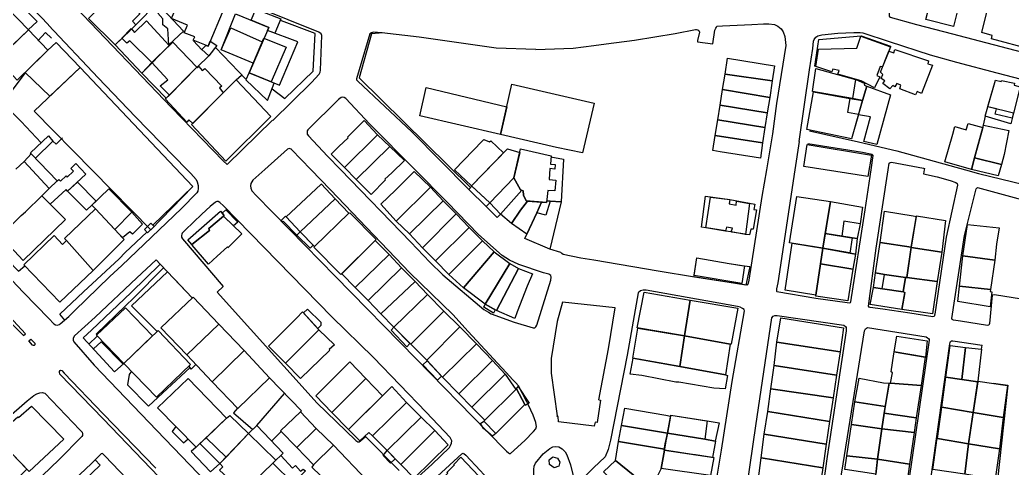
# Model space of a CAD drawing. Header units: centimetres. Extents: x 6155 to 7007, y 1466 to 2152.
# Drawn here: x 6375.2 to 6694.4, y 1750.4 to 1894.6 of the extents above; entities that cross this region are included whole.
import ezdxf

# ---------------------------------------------------------------- set-up
doc = ezdxf.new("R2010")
doc.units = ezdxf.units.CM

msp = doc.modelspace()

# ---------------------------------------------------------------- linework, layer by layer
for p, q in [((6593.17, 1887.6), (6598.12, 1886.92)), ((6566.67, 1801.99), (6549.75, 1803.78)), ((6566.67, 1801.99), (6549.75, 1803.78)), ((6684.55, 1788.63), (6684.76, 1789.99)), ((6476.14, 1757.84), (6486.91, 1746.44))]:
    msp.add_line(p, q)
at = {"color": 7}
for points in [[(6728.16, 1876.23), (6683.86, 1887.78), (6675.35, 1889.98), (6663.73, 1893.01), (6655.31, 1895.42), (6655.01, 1895.79), (6654.91, 1896.17), (6654.95, 1896.84), (6655.06, 1898.03), (6655.26, 1899.31), (6655.61, 1900.12), (6656.87, 1901.54), (6659.35, 1903.72), (6665.05, 1908.47), (6675.34, 1916.06), (6676.12, 1916.47), (6677.1, 1916.6), (6679.26, 1916.38), (6694.3, 1913), (6706.6, 1910.77)], [(6384.47, 1892.99), (6374.12, 1903.81)], [(6456.57, 1862.29), (6469.02, 1874.47), (6471.52, 1877.16), (6471.86, 1877.84), (6471.95, 1878.43), (6472.34, 1889.54), (6472.1, 1890.15), (6471.4, 1890.61), (6442.29, 1902.47)], [(6380.82, 1894.09), (6374.53, 1900.23)], [(6421.15, 1898.08), (6419.4, 1900.03), (6412.51, 1892.98)], [(6393.21, 1898.62), (6424.04, 1866.43), (6440.6, 1849.3), (6441.93, 1848.1), (6456.52, 1862.31)], [(6377.92, 1891.45), (6380.82, 1894.09)], [(6384.47, 1892.96), (6400.42, 1875.93), (6412.47, 1863.4), (6428.93, 1846.52)], [(6456.34, 1872.48), (6460.47, 1869.33), (6469.6, 1878.08), (6470.16, 1890.21), (6459.35, 1894.32), (6458.99, 1894.39)], [(6598.12, 1886.92), (6598.81, 1891.29), (6599.05, 1891.93), (6599.29, 1892.23), (6599.43, 1892.54), (6601.29, 1892.7), (6610.63, 1893.17), (6614.39, 1893.29), (6616.11, 1893.36), (6617.94, 1893.11), (6619.02, 1892.57), (6620.13, 1891.75), (6620.77, 1890.77), (6621.31, 1889.31), (6621.57, 1886.33), (6618.62, 1867.66), (6617.32, 1857.91)], [(6383.51, 1890.54), (6381, 1887.87)], [(6385.4, 1888.69), (6383.51, 1890.54)], [(6541.17, 1885.11), (6528.44, 1885.53), (6503.63, 1889.01), (6491.64, 1890.44), (6488.98, 1890.62), (6488.32, 1890.48), (6487.85, 1890.15), (6483.49, 1875.62), (6483.56, 1875.3), (6483.94, 1874.85), (6501.36, 1858.64)], [(6492, 1890.4), (6488.36, 1890.11), (6484.32, 1875.99), (6520.23, 1840.67)], [(6559.87, 1886.37), (6563.87, 1886.87), (6572.88, 1888.06), (6585.98, 1890.21), (6592.52, 1891.47), (6592.92, 1891.47), (6593.3, 1891.36), (6593.6, 1891.23), (6593.83, 1890.62), (6593.25, 1887.99), (6593.17, 1887.6)], [(6625.91, 1855.54), (6629.23, 1878.56), (6630.25, 1885.39), (6630.56, 1887.72), (6630.77, 1888.26), (6631.21, 1889), (6631.92, 1889.47), (6633.18, 1889.84), (6638.35, 1890.29), (6643.53, 1890.6), (6645.56, 1890.59), (6646.37, 1890.42), (6654.82, 1887.71), (6668.02, 1883.42), (6676.54, 1881.01), (6689.48, 1877.56), (6697.28, 1875.5), (6711.64, 1871.84), (6727.62, 1867.81), (6744.11, 1863.74), (6759.99, 1859.64), (6763.07, 1858.63)], [(6431.04, 1887.89), (6433.71, 1884.99)], [(6438.11, 1885.77), (6447.99, 1875.48)], [(6541.16, 1885.09), (6553.18, 1885.52), (6559.87, 1886.37)], [(6432.25, 1879.45), (6436.07, 1883.13)], [(6367.25, 1864.68), (6376.92, 1877.52)], [(6417.95, 1828.55), (6430.91, 1841.02), (6394.59, 1879.28), (6379.82, 1865.2), (6417.37, 1827.09), (6430.91, 1841.02)], [(6448.84, 1877.51), (6447.93, 1875.33), (6454.93, 1868.64), (6456.98, 1874.28)], [(6444.79, 1875.3), (6446.55, 1876.81)], [(6502.22, 1846.47), (6487.64, 1861.2), (6480.05, 1869.28), (6479.49, 1869.69), (6478.96, 1869.75), (6478.58, 1869.65), (6477.71, 1868.95), (6467.81, 1859.21), (6467.67, 1858.92), (6467.59, 1858.46), (6467.68, 1857.84), (6468.07, 1857.31), (6474.15, 1850.78)], [(6382.1, 1855.11), (6375.63, 1861.9), (6371.38, 1866.25), (6364.98, 1859.54)], [(6685.71, 1863.61), (6685.08, 1860.75)], [(6501.36, 1858.64), (6519.65, 1840)], [(6617.32, 1857.91), (6615.35, 1846.4)], [(6629.26, 1858.88), (6645.04, 1855.39), (6657.36, 1852.44)], [(6385.82, 1855.57), (6386.9, 1854.64), (6388.91, 1856.62)], [(6625.91, 1855.54), (6624.52, 1846.4)], [(6649.75, 1850.99), (6649.65, 1851.13), (6649.35, 1851.3), (6646.31, 1851.92), (6628.68, 1854.73)], [(6462.63, 1852.89), (6462.56, 1852.97), (6462.19, 1853.18), (6461.82, 1853.22), (6461.28, 1853.01), (6454.05, 1846.51)], [(6462.65, 1852.9), (6468.84, 1846.5)], [(6657.36, 1852.44), (6679.36, 1846.36)], [(6373.92, 1846.56), (6376.57, 1849.04)], [(6474.15, 1850.78), (6478.31, 1846.49)], [(6649.05, 1846.38), (6649.75, 1850.99)], [(6654.5, 1846.38), (6654.83, 1848.54), (6655.15, 1848.77), (6655.61, 1848.83), (6665.91, 1846.95), (6666.18, 1846.78), (6666.11, 1846.37)], [(6324.57, 1846.59), (6326.17, 1844.94), (6337.96, 1832.78), (6356.56, 1813.32), (6369.99, 1799.52), (6376.36, 1793.03), (6377.06, 1793.64), (6363.94, 1807.67), (6347.3, 1824.88), (6336.9, 1835.56), (6326.23, 1846.59)], [(6338.18, 1846.58), (6339.02, 1845.71), (6349.7, 1834.95), (6363.37, 1820.49), (6376.43, 1806.95), (6384.58, 1798.54), (6386.19, 1796.79), (6386.73, 1796.46), (6387.27, 1796.42), (6387.92, 1796.58), (6388.22, 1796.78), (6390.98, 1799.18), (6392.85, 1800.97)], [(6428.93, 1846.52), (6430.24, 1845.18), (6431.9, 1843.28), (6432.25, 1842.52), (6432.54, 1841.3), (6432.59, 1840.36), (6432.52, 1839.54), (6432.12, 1839), (6427.27, 1833.97), (6408, 1815.56), (6404.21, 1812.07), (6392.85, 1800.97)], [(6454.05, 1846.51), (6450.18, 1843.02), (6449.49, 1841.99), (6449.39, 1841.27), (6449.52, 1840.5), (6449.83, 1839.65), (6451.27, 1838.07)], [(6468.84, 1846.5), (6475.12, 1839.99), (6500.65, 1813.25), (6514.46, 1799.88), (6519.41, 1794.34), (6531.6, 1781.17)], [(6478.31, 1846.49), (6501.02, 1823.08), (6507.05, 1816.7), (6511.31, 1812.57), (6524.47, 1801.46), (6525.92, 1800.6), (6526.87, 1800.03), (6534.27, 1797.33), (6540.39, 1795.54), (6540.88, 1795.57), (6541.23, 1795.87), (6541.55, 1796.4), (6545.98, 1810.87), (6546.14, 1811.83), (6545.99, 1812.34), (6545.4, 1812.76), (6543.68, 1813.27), (6535.77, 1815.93), (6532.76, 1817.36), (6530.41, 1818.8), (6522.75, 1825.58), (6512.65, 1835.93), (6502.22, 1846.47)], [(6615.35, 1846.4), (6613.88, 1837.81), (6609.66, 1810.85), (6609.51, 1809.96), (6609.3, 1809.43), (6609.07, 1809.27), (6608.31, 1809.36), (6592.25, 1811.81), (6580.51, 1813.8)], [(6624.52, 1846.4), (6619.01, 1810.02), (6618.65, 1808.09), (6618.58, 1807.51), (6618.59, 1807.29), (6618.68, 1807.21), (6631.25, 1805.08), (6641.3, 1803.65), (6641.95, 1803.59), (6642.41, 1803.69), (6642.56, 1803.93), (6647.09, 1833.48), (6649.05, 1846.38)], [(6652.83, 1801.6), (6648.79, 1802.06), (6648.44, 1802.19), (6648.25, 1802.51), (6650.69, 1821.2), (6654.5, 1846.38)], [(6666.11, 1846.37), (6665.87, 1845.05), (6670.28, 1844.13), (6674.48, 1842.9), (6676.34, 1842.31), (6676.73, 1841.94), (6676.8, 1841.39), (6673.16, 1824.72), (6669.57, 1799.96), (6669.38, 1799.19), (6668.93, 1799.13), (6661.53, 1800.3), (6652.83, 1801.6)], [(6679.36, 1846.36), (6683.55, 1845.21), (6715.84, 1837.41), (6756.01, 1827.1), (6757.23, 1826.9), (6757.82, 1826.89), (6758.28, 1827.11), (6758.53, 1827.44), (6760.98, 1843.4), (6761.38, 1846.31)], [(6700.92, 1835.91), (6701.64, 1835.68), (6701.9, 1835.34), (6702, 1834.97), (6700.37, 1826.92), (6698.31, 1805.86), (6697.84, 1805.04), (6697.42, 1804.75), (6688.72, 1806.11), (6687.96, 1806.08), (6687.14, 1796.98), (6686.86, 1796.45), (6686.43, 1796.32), (6677.75, 1797.69), (6675.53, 1798), (6675.1, 1798.24), (6675, 1798.51), (6679.04, 1825.25), (6682.8, 1840.31), (6683.22, 1840.7), (6700.92, 1835.91)], [(6503.45, 1747.73), (6507.7, 1751.61), (6513.39, 1757.07), (6513.76, 1757.66), (6514.05, 1758.45), (6514.17, 1759.2), (6513.99, 1759.61), (6513.64, 1760.23), (6505.87, 1768.37), (6489.01, 1785.99), (6475.53, 1799.06), (6440.76, 1834.83), (6439.53, 1835.91), (6439, 1836.18), (6438.58, 1836.17), (6438.13, 1835.95), (6436.42, 1834.6)], [(6451.27, 1838.07), (6467.03, 1821.99), (6476.65, 1812.19), (6502.73, 1785.55), (6525.53, 1762.23), (6531.79, 1755.82), (6532.38, 1755.31), (6532.73, 1755.09), (6533.01, 1755.15), (6537.65, 1759.31), (6540.48, 1762.19), (6541.19, 1763.03), (6541.38, 1763.82), (6541.34, 1764.3), (6541.2, 1765.14), (6540.35, 1767.45), (6538.83, 1770.71), (6538.27, 1771.78), (6535.59, 1776.88), (6534.81, 1777.84), (6533.75, 1778.83), (6531.6, 1781.16)], [(6436.42, 1834.6), (6433.73, 1832.11), (6428.38, 1826.93), (6427.44, 1826.03), (6427.28, 1825.65), (6427.18, 1825.23), (6427.19, 1824.71), (6427.59, 1824.17), (6440.57, 1808.88), (6438.71, 1806.99), (6470.91, 1771.35), (6480.05, 1762.46), (6483.32, 1759.35), (6483.89, 1758.85), (6484.32, 1758.84), (6484.75, 1759.19), (6486.42, 1760.63), (6497.25, 1749.62)], [(6409.12, 1819.78), (6416.02, 1826.36)], [(6370.75, 1823.16), (6368.08, 1820.65), (6374.75, 1813.74), (6376.77, 1815.49)], [(6368.08, 1820.65), (6374.75, 1813.74), (6376.77, 1815.49)], [(6389.67, 1798.04), (6388.05, 1799.92), (6395.73, 1807.11), (6407.18, 1817.78), (6409.12, 1819.78)], [(6545.73, 1820.81), (6545.73, 1820.81), (6545.73, 1820.81)], [(6559.83, 1817.29), (6555.66, 1818), (6550.03, 1819.11), (6549.55, 1819.46), (6549.28, 1819.76), (6545.73, 1820.81), (6545.73, 1820.81)], [(6580.51, 1813.8), (6559.83, 1817.29)], [(6430.7, 1805.19), (6422.68, 1813.53), (6420.38, 1816.02), (6411.06, 1806.96), (6398.24, 1794.84), (6395.63, 1792.32), (6405.66, 1781.37), (6408.69, 1784.1)], [(6421.45, 1814.87), (6411.77, 1805.1), (6409.26, 1802.68), (6399.75, 1793.48), (6400.06, 1792.88), (6397.46, 1790.33)], [(6422.68, 1813.53), (6411.17, 1802.61), (6419.4, 1794.35)], [(6412.88, 1811.65), (6399.47, 1798.99), (6392.82, 1792.93), (6392.37, 1792.25), (6392.34, 1791.54), (6392.55, 1791.02), (6399.1, 1783.57), (6419.3, 1762.55), (6435.19, 1746.03), (6455.26, 1724.99), (6467.34, 1712.59)], [(6430.7, 1805.19), (6425.15, 1810.97)], [(6559.77, 1727.11), (6572.32, 1714.31), (6573.12, 1713.78), (6573.62, 1713.65), (6574.32, 1713.77), (6574.9, 1713.98), (6580.9, 1719.97), (6595.2, 1733.97), (6596.38, 1735.06), (6596.98, 1735.99), (6598.4, 1741.36), (6600.89, 1756.23), (6604.36, 1778.26), (6608.31, 1801.02), (6608.19, 1801.4), (6607.7, 1801.81), (6606.95, 1802.22), (6606.05, 1802.46), (6576.67, 1807.7), (6575.68, 1807.66), (6574.88, 1807.4), (6574.06, 1806.76)], [(6574.06, 1806.76), (6570.53, 1786.7), (6565.21, 1759.46), (6564.44, 1756.45), (6563.46, 1754.03), (6559.78, 1750.47)], [(6549.75, 1803.78), (6548.07, 1797.6), (6546.15, 1785.67), (6546.14, 1780.91), (6548.04, 1767.29), (6548.04, 1767.29), (6548.07, 1767.04)], [(6549.75, 1803.78), (6548.07, 1797.6), (6546.15, 1785.67), (6546.14, 1780.91), (6548.04, 1767.29), (6548.04, 1767.29), (6548.07, 1767.04)], [(6561.42, 1772.37), (6564.59, 1788.75), (6566.67, 1801.99)], [(6561.42, 1772.37), (6564.59, 1788.75), (6566.67, 1801.99)], [(6640.27, 1796.43), (6640.77, 1796.01), (6640.97, 1795.61), (6641.04, 1795.18), (6641, 1794.61), (6634.92, 1754.11), (6632.11, 1734.07), (6631.76, 1733.62), (6631.43, 1733.41), (6631.14, 1733.39), (6610.7, 1736.46), (6609.41, 1736.97), (6608.6, 1737.53), (6608.27, 1737.9), (6608.19, 1738.18), (6612.01, 1764.07), (6617.13, 1798.71), (6617.57, 1799.28), (6618.08, 1799.52), (6618.87, 1799.55), (6640.27, 1796.43)], [(6659.33, 1731.7), (6659.16, 1730.67), (6658.74, 1730.04), (6658.32, 1729.6), (6657.89, 1729.34), (6657.49, 1729.27), (6638.41, 1732.18), (6637.9, 1732.48), (6637.56, 1732.91), (6637.39, 1733.46), (6637.29, 1733.83), (6637.3, 1734.47), (6646.94, 1794.62), (6647.21, 1795.2), (6647.52, 1795.48), (6647.93, 1795.63), (6666.76, 1792.6), (6667.2, 1792.33), (6667.5, 1792.07), (6667.68, 1791.8), (6667.77, 1791.54), (6661.22, 1746.44), (6659.33, 1731.7)], [(6378.7, 1791.95), (6379.99, 1790.61), (6380.02, 1790.37), (6379.99, 1790.07), (6379.79, 1789.91), (6379.59, 1789.89), (6379.33, 1789.97), (6378.07, 1791.35), (6378.7, 1791.95)], [(6398.9, 1788.76), (6401.4, 1791.07), (6408.43, 1783.86)], [(6673.05, 1726.84), (6666.4, 1727.88), (6666.04, 1728.1), (6665.82, 1728.36), (6665.65, 1728.53), (6674.37, 1790.44), (6674.45, 1790.85), (6674.61, 1791.18), (6674.93, 1791.33), (6675.36, 1791.41), (6684.76, 1789.99)], [(6422.51, 1744.98), (6402.04, 1766.29), (6388.13, 1780.64), (6387.94, 1781.32), (6387.98, 1781.55), (6388.17, 1781.79), (6388.33, 1781.89), (6388.69, 1781.83), (6389.49, 1780.98)], [(6411.09, 1781.58), (6410.36, 1780.5), (6409.86, 1777.19), (6416.64, 1770.32)], [(6429.99, 1782.78), (6416.64, 1770.32)], [(6431.84, 1783.76), (6430.36, 1782.28), (6429.65, 1783.25)], [(6389.49, 1780.98), (6402.07, 1767.85), (6419.01, 1750.35)], [(6465.46, 1768.51), (6465.82, 1768.83), (6455.53, 1779.51)], [(6693.06, 1777.14), (6688.29, 1733.85), (6687.21, 1726.18), (6686.77, 1725.69), (6685.75, 1724.81), (6673.05, 1726.84)], [(6693.05, 1776.98), (6688.43, 1777.66), (6688.43, 1777.66)], [(6341.16, 1740.32), (6377.52, 1772.02), (6379.69, 1773.75), (6380.68, 1774.35), (6381.68, 1774.63), (6382.46, 1774.69), (6382.86, 1774.68), (6383.26, 1774.51)], [(6383.24, 1774.5), (6394.54, 1762.76), (6395.24, 1761.93), (6395.38, 1761.48), (6395.41, 1760.9), (6395.21, 1760.54), (6387.78, 1753.12), (6369.08, 1735.14)], [(6451.42, 1764.08), (6460.38, 1774.47)], [(6561.42, 1772.37), (6561.99, 1772.3), (6560.9, 1765.12), (6560.32, 1765.16), (6559.95, 1763.9), (6548.53, 1765.36), (6548.42, 1766.99), (6548.07, 1767.04), (6548.04, 1767.29)], [(6561.42, 1772.37), (6561.99, 1772.3), (6560.9, 1765.12), (6560.32, 1765.16), (6559.95, 1763.9), (6548.53, 1765.36), (6548.42, 1766.99), (6548.07, 1767.04), (6548.04, 1767.29)], [(6445.23, 1769.75), (6443.96, 1768.25), (6450.11, 1762.79)], [(6425.43, 1763.76), (6424.17, 1762.25), (6427.82, 1758.6), (6429.35, 1759.81)], [(6456.21, 1759.07), (6459.29, 1762.18)], [(6431.96, 1757.18), (6430.36, 1755.8), (6436.56, 1749.2), (6439.53, 1751.86)], [(6551.46, 1735.57), (6548.69, 1738.59), (6548.17, 1739.37), (6547.43, 1740.62), (6546.56, 1741.55), (6542.03, 1746.16), (6540.78, 1747.59), (6540.59, 1748.15), (6540.5, 1749.04), (6540.53, 1750.02), (6540.7, 1751.07), (6541.08, 1752), (6543.52, 1754.96), (6545.74, 1756.73), (6546.64, 1757.26), (6547.57, 1757.35), (6548.57, 1757.22), (6549.65, 1756.57), (6550.58, 1755.7), (6551.2, 1754.67), (6552.34, 1751.43), (6553.94, 1744.82)], [(6399.43, 1753.03), (6401.01, 1751.37), (6390.63, 1741.37), (6382.11, 1733.2)], [(6414.4, 1742), (6402.55, 1754.32), (6401.96, 1754.98), (6401.71, 1755.1), (6401.33, 1754.99), (6400.63, 1754.28), (6398.27, 1751.92)], [(6469.19, 1710.69), (6517.34, 1754.96), (6517.79, 1755.21), (6518.01, 1755.14), (6518.72, 1754.6), (6523.28, 1749.69), (6533.91, 1738.11), (6534.19, 1737.66), (6534.28, 1737.15), (6533.97, 1736.88)], [(6398.27, 1751.92), (6390.77, 1744.85), (6378.68, 1733.64), (6362.92, 1718.91), (6361.91, 1718), (6361.51, 1717.58), (6361.35, 1717.17), (6361.44, 1716.8), (6361.64, 1716.43), (6364.31, 1713.86), (6376.78, 1703.55)], [(6469.71, 1751.45), (6469.16, 1750.74), (6480.37, 1739.88)], [(6559.78, 1750.47), (6553.94, 1744.82)]]:
    msp.add_lwpolyline(points, dxfattribs=at)
for points in [[(6406.01, 1903.95), (6406.88, 1904.73), (6413.79, 1896.6), (6411.41, 1894.2), (6412.51, 1892.98), (6405.89, 1886.56), (6397.35, 1895.1), (6406.01, 1903.95)], [(6440.84, 1898.12), (6435.78, 1886.12), (6430.96, 1888.09), (6431.49, 1889.12), (6428.06, 1890.4), (6429.16, 1892.94), (6423.98, 1895.09), (6427.43, 1903.57), (6440.84, 1898.12)], [(6675.51, 1892.49), (6666.62, 1894.73), (6669.27, 1904.73), (6673.77, 1903.83), (6673.69, 1902.55), (6676.4, 1901.92), (6675.36, 1897.73), (6676.75, 1897.22), (6675.51, 1892.49)], [(6687.99, 1889.59), (6684.61, 1890.55), (6686.82, 1899.27), (6703.2, 1895.73), (6700.62, 1885.4), (6700.56, 1885.09), (6687.72, 1888.5), (6687.99, 1889.59)], [(6368.31, 1882.16), (6366.36, 1884.22), (6364.8, 1882.92), (6359.95, 1887.99), (6371.09, 1898.52), (6377.98, 1891.38), (6368.31, 1882.16)], [(6427.9, 1891.01), (6423.13, 1886.54), (6422.79, 1891.78), (6421.22, 1893.03), (6421.16, 1894.97), (6419.59, 1896.73), (6421.2, 1898.1), (6427.9, 1891.01)], [(6439.94, 1884.96), (6444.64, 1896.58), (6455.31, 1892.2), (6450.29, 1880.7), (6439.94, 1884.96)], [(6457.27, 1890.32), (6454.88, 1891.21), (6455.31, 1892.2), (6449.65, 1894.52), (6451.13, 1898.08), (6459.12, 1894.9), (6457.27, 1890.32)], [(6423.3, 1886.36), (6414.44, 1877.43), (6405.89, 1886.56), (6410.68, 1891.2), (6411.05, 1891.79), (6412.1, 1890.59), (6415.93, 1894.32), (6423.3, 1886.36)], [(6417.7, 1880.87), (6410.62, 1887.92), (6409.65, 1887.09), (6408.06, 1888.76), (6411.05, 1891.79), (6412.1, 1890.59), (6415.93, 1894.32), (6423.3, 1886.36), (6417.7, 1880.87)], [(6377.98, 1891.38), (6384.24, 1884.86), (6374.38, 1875.25), (6368.08, 1881.94), (6377.98, 1891.38)], [(6450.29, 1880.7), (6439.94, 1884.96), (6443.1, 1892.1), (6453.19, 1887.6), (6450.29, 1880.7)], [(6448.98, 1877.58), (6458.7, 1873.57), (6464.61, 1887.56), (6454.88, 1891.21), (6448.98, 1877.58)], [(6384.24, 1884.86), (6386.93, 1887.35), (6394.59, 1879.28), (6384.89, 1870.04), (6376.93, 1877.73), (6384.24, 1884.86)], [(6423.31, 1870.38), (6422.26, 1869.39), (6414.44, 1877.43), (6417.7, 1880.87), (6424.4, 1887.45), (6432.19, 1879.45), (6423.31, 1870.38)], [(6424.4, 1887.45), (6432.19, 1879.45), (6423.31, 1870.38), (6420.39, 1873.35), (6422.79, 1875.37), (6417.7, 1880.87), (6424.4, 1887.45)], [(6433.78, 1885.05), (6435.07, 1886.41), (6435.78, 1886.12), (6436.45, 1887.72), (6438.57, 1886.38), (6436.05, 1883.05), (6433.78, 1885.05)], [(6453.68, 1888.74), (6460.86, 1885.78), (6456.09, 1874.64), (6448.98, 1877.58), (6453.68, 1888.74)], [(6632.27, 1888.32), (6645.88, 1889.51), (6655.33, 1886.15), (6655.23, 1885.91), (6652.74, 1879.48), (6652, 1879.65), (6650.9, 1876.75), (6651.81, 1876.27), (6650.17, 1872.79), (6645.82, 1875.05), (6638.39, 1877.18), (6638.74, 1878.32), (6636.68, 1878.81), (6636.41, 1877.93), (6631.21, 1879.58), (6630.94, 1879.75), (6632.27, 1888.32)], [(6644.47, 1885.49), (6645.71, 1889.34), (6655.23, 1885.91), (6654.72, 1884.56), (6652.74, 1879.48), (6652, 1879.65), (6650.9, 1876.75), (6651.81, 1876.27), (6650.17, 1872.79), (6645.82, 1875.05), (6638.39, 1877.18), (6638.74, 1878.32), (6636.68, 1878.81), (6636.41, 1877.93), (6631.24, 1879.58), (6632.14, 1885.22), (6644.47, 1885.49)], [(6668.77, 1880.03), (6665.21, 1870.91), (6663.82, 1871.56), (6663.34, 1870.48), (6658.28, 1872.43), (6658.65, 1873.62), (6657.34, 1874.16), (6656.72, 1873.02), (6656.02, 1873.46), (6655.1, 1872.38), (6652.84, 1874.12), (6653.42, 1875.03), (6652.31, 1875.78), (6652.82, 1877.03), (6652.08, 1877.77), (6654.72, 1884.56), (6656.37, 1884.01), (6656.68, 1885.09), (6667.52, 1881.49), (6667.28, 1880.51), (6668.77, 1880.03)], [(6618.02, 1879.81), (6617.26, 1874.97), (6602.06, 1877.12), (6602.88, 1882.25), (6618.02, 1879.81)], [(6430.82, 1861.3), (6429.57, 1862.48), (6428.93, 1861.74), (6422.11, 1869.13), (6422.26, 1869.39), (6432.19, 1879.45), (6432.39, 1879.18), (6432.76, 1879.65), (6433.9, 1878.31), (6434.71, 1878.94), (6440.14, 1873.32), (6439.44, 1872.72), (6440.66, 1871.17), (6430.82, 1861.3)], [(6617.26, 1874.97), (6616.42, 1869.64), (6601.27, 1872.19), (6602.06, 1877.12), (6617.26, 1874.97)], [(6646.25, 1868.63), (6643.04, 1869.29), (6643.01, 1869.29), (6642.91, 1869.32), (6630.23, 1871.55), (6631.31, 1878.99), (6644.05, 1875.41), (6644.12, 1875.38), (6646.99, 1874.11), (6646.85, 1873.6), (6647.63, 1873.33), (6646.25, 1868.63)], [(6643.04, 1869.29), (6630.23, 1871.55), (6631.31, 1878.99), (6644.05, 1875.41), (6643.04, 1869.29)], [(6444.79, 1875.3), (6455.91, 1863.48), (6441.53, 1849.11), (6430.47, 1860.95), (6444.79, 1875.3)], [(6529.82, 1857.75), (6533.46, 1873.88), (6559.97, 1867.83), (6556.16, 1851.83), (6547.8, 1853.59), (6529.82, 1857.75)], [(6529.82, 1857.75), (6533.46, 1873.88), (6559.97, 1867.83), (6556.16, 1851.83), (6547.8, 1853.59), (6529.82, 1857.75)], [(6685.71, 1863.61), (6686.58, 1866.63), (6686.59, 1866.7), (6689.04, 1875.2), (6690.93, 1874.75), (6691.04, 1875.09), (6695.16, 1874.22), (6695.06, 1873.65), (6696.98, 1873.03), (6694.88, 1864.64), (6694.86, 1864.58), (6694.47, 1862.99), (6694.45, 1862.94), (6694.02, 1861.2), (6685.71, 1863.61)], [(6686.58, 1866.63), (6689.04, 1875.2), (6690.93, 1874.75), (6691.04, 1875.09), (6695.16, 1874.22), (6695.06, 1873.65), (6696.98, 1873.03), (6694.88, 1864.64), (6694.86, 1864.57), (6694.47, 1862.99), (6688.92, 1864.27), (6689.39, 1865.96), (6689.33, 1865.97), (6686.58, 1866.63)], [(6689.04, 1875.2), (6690.93, 1874.75), (6691.04, 1875.09), (6695.16, 1874.22), (6695.06, 1873.65), (6696.98, 1873.03), (6694.88, 1864.64), (6686.58, 1866.63), (6689.04, 1875.2)], [(6529.82, 1857.75), (6503.84, 1863.78), (6505.87, 1872.82), (6531.83, 1866.68), (6529.82, 1857.75)], [(6601.27, 1872.19), (6616.42, 1869.64), (6615.63, 1864.67), (6600.46, 1867.16), (6601.27, 1872.19)], [(6646.25, 1868.63), (6645.01, 1864.26), (6644.98, 1864.14), (6642.77, 1856.36), (6628.41, 1859.4), (6630.5, 1871.5), (6642.18, 1869.37), (6642.31, 1869.35), (6646.25, 1868.63)], [(6645.01, 1864.26), (6642.77, 1856.36), (6628.41, 1859.4), (6630.5, 1871.5), (6642.18, 1869.37), (6641.45, 1864.88), (6645.01, 1864.26)], [(6655.3, 1870.53), (6650.88, 1854.47), (6646.66, 1855.54), (6648.9, 1863.45), (6644.97, 1864.11), (6646.25, 1868.63), (6647.63, 1873.33), (6655.3, 1870.53)], [(6600.46, 1867.16), (6615.63, 1864.67), (6614.89, 1860.01), (6599.71, 1862.5), (6600.46, 1867.16)], [(6485.94, 1862.25), (6490.31, 1857.68), (6479.66, 1847.15), (6475.37, 1851.46), (6477.78, 1853.85), (6480.81, 1856.69), (6480.59, 1856.9), (6484.42, 1860.6), (6485.94, 1862.25)], [(6599.71, 1862.5), (6614.89, 1860.01), (6614.11, 1855.08), (6598.89, 1857.41), (6599.71, 1862.5)], [(6681.38, 1846.51), (6672.75, 1848.91), (6675.35, 1857.9), (6675.95, 1860.28), (6679.65, 1859.24), (6680.29, 1861.26), (6685.01, 1860.01), (6682.27, 1850.24), (6681.38, 1846.51)], [(6690.98, 1848.1), (6682.27, 1850.24), (6685.22, 1860.75), (6693.36, 1859.06), (6691.87, 1851.26), (6690.98, 1848.1)], [(6378.9, 1851.52), (6378.66, 1851.84), (6384.4, 1857.29), (6385.79, 1855.56), (6380.25, 1850.13), (6378.9, 1851.52)], [(6490.31, 1857.68), (6494.2, 1853.83), (6483.38, 1843.27), (6479.66, 1847.15), (6490.31, 1857.68)], [(6490.31, 1857.68), (6494.2, 1853.83), (6483.38, 1843.27), (6479.66, 1847.15), (6490.31, 1857.68)], [(6520.45, 1841.25), (6515.08, 1846.33), (6524.05, 1855.69), (6524.45, 1856.13), (6526.25, 1855.38), (6526.7, 1855.73), (6530.8, 1851.87), (6520.45, 1841.25)], [(6520.45, 1841.25), (6515.08, 1846.33), (6524.05, 1855.69), (6524.45, 1856.13), (6526.25, 1855.38), (6526.7, 1855.73), (6530.8, 1851.87), (6520.45, 1841.25)], [(6598.89, 1857.41), (6614.11, 1855.08), (6613.43, 1850.08), (6600.53, 1852.16), (6598.13, 1852.64), (6598.89, 1857.41)], [(6384.67, 1840.41), (6376.57, 1849.04), (6378.9, 1851.52), (6387.26, 1842.85), (6384.67, 1840.41)], [(6384.67, 1840.41), (6376.57, 1849.04), (6378.9, 1851.52), (6387.26, 1842.85), (6384.67, 1840.41)], [(6492.67, 1843.33), (6492.87, 1843.13), (6488.23, 1838.48), (6483.38, 1843.27), (6494.2, 1853.83), (6498.93, 1849.4), (6494.92, 1845.38), (6492.67, 1843.33)], [(6492.67, 1843.33), (6492.87, 1843.13), (6488.23, 1838.48), (6483.38, 1843.27), (6494.2, 1853.83), (6498.93, 1849.4), (6494.92, 1845.38), (6492.67, 1843.33)], [(6526.38, 1835.72), (6520.45, 1841.25), (6532.05, 1853.15), (6536, 1851.92), (6534.14, 1843.78), (6526.38, 1835.72)], [(6526.38, 1835.72), (6520.45, 1841.25), (6532.05, 1853.15), (6536, 1851.92), (6534.14, 1843.78), (6526.38, 1835.72)], [(6546.06, 1850.56), (6550.09, 1849.82), (6549.33, 1836.07), (6545.81, 1836.32), (6544.69, 1836.36), (6544.65, 1835.87), (6543.03, 1835.99), (6538.13, 1836.35), (6537.23, 1838.18), (6537.11, 1839.64), (6536.25, 1839.91), (6534.14, 1843.78), (6536.28, 1853.11), (6546.08, 1850.91), (6546.06, 1850.56)], [(6546.08, 1850.91), (6545.93, 1848.23), (6547.42, 1848.05), (6547.31, 1846.6), (6545.68, 1846.76), (6545.5, 1843.22), (6547.62, 1843.06), (6547.28, 1839.66), (6545.01, 1839.77), (6544.65, 1835.87), (6538.13, 1836.35), (6537.23, 1838.18), (6537.11, 1839.64), (6536.25, 1839.91), (6534.14, 1843.78), (6536.28, 1853.11), (6546.08, 1850.91)], [(6546.08, 1850.91), (6545.93, 1848.23), (6547.42, 1848.05), (6547.31, 1846.6), (6545.68, 1846.76), (6545.5, 1843.22), (6547.62, 1843.06), (6547.28, 1839.66), (6545.01, 1839.77), (6544.65, 1835.87), (6538.13, 1836.35), (6537.23, 1838.18), (6537.11, 1839.64), (6536.25, 1839.91), (6534.14, 1843.78), (6536.28, 1853.11), (6546.08, 1850.91)], [(6546.06, 1850.56), (6550.09, 1849.82), (6549.33, 1836.07), (6545.81, 1836.32), (6544.69, 1836.36), (6544.65, 1835.87), (6543.03, 1835.99), (6538.13, 1836.35), (6537.23, 1838.18), (6537.11, 1839.64), (6536.25, 1839.91), (6534.14, 1843.78), (6536.28, 1853.11), (6546.08, 1850.91), (6546.06, 1850.56)], [(6627.37, 1847.45), (6628.44, 1854.49), (6649.2, 1851.08), (6647.99, 1844.18), (6627.37, 1847.45)], [(6627.37, 1847.45), (6628.44, 1854.49), (6649.2, 1851.08), (6647.99, 1844.18), (6627.37, 1847.45)], [(6387.26, 1842.86), (6387.75, 1843.28), (6388.31, 1842.75), (6390.1, 1844.42), (6390.45, 1844.05), (6392.5, 1845.9), (6391.61, 1846.8), (6393.24, 1848.38), (6396.44, 1844.98), (6390.55, 1839.49), (6390.16, 1840), (6384.94, 1835.35), (6382.25, 1838.02), (6384.67, 1840.41), (6387.26, 1842.86)], [(6387.26, 1842.86), (6387.75, 1843.28), (6388.31, 1842.75), (6390.1, 1844.42), (6390.45, 1844.05), (6392.5, 1845.9), (6391.61, 1846.8), (6393.24, 1848.38), (6396.44, 1844.98), (6390.55, 1839.49), (6390.16, 1840), (6384.94, 1835.35), (6382.25, 1838.02), (6384.67, 1840.41), (6387.26, 1842.86)], [(6682.27, 1850.24), (6690.98, 1848.1), (6689.94, 1844.42), (6681.38, 1846.51), (6682.27, 1850.24)], [(6682.27, 1850.24), (6690.98, 1848.1), (6689.94, 1844.42), (6681.38, 1846.51), (6682.27, 1850.24)], [(6502.07, 1845.86), (6507.32, 1840.8), (6496.24, 1829.84), (6491.35, 1835.37), (6496.02, 1839.86), (6498.25, 1841.93), (6502.07, 1845.86)], [(6393.72, 1842.44), (6399.78, 1836.34), (6398.38, 1835), (6396.63, 1833.4), (6390.55, 1839.47), (6393.72, 1842.44)], [(6472.03, 1841.68), (6472.17, 1841.85), (6476.69, 1837.04), (6465.37, 1826.46), (6460.92, 1831.21), (6472.03, 1841.68)], [(6529.8, 1832.1), (6526.38, 1835.72), (6534.14, 1843.78), (6536.25, 1839.91), (6536.66, 1839.78), (6529.8, 1832.1)], [(6411.19, 1832.71), (6414.65, 1828.85), (6411.5, 1825.64), (6410.62, 1826.47), (6408.29, 1824.5), (6405.73, 1827.21), (6399.52, 1833.79), (6398.38, 1835), (6403.88, 1840.27), (6411.19, 1832.71)], [(6399.52, 1833.79), (6398.38, 1835), (6403.88, 1840.27), (6411.19, 1832.71), (6405.73, 1827.21), (6399.52, 1833.79)], [(6496.24, 1829.84), (6507.32, 1840.8), (6511.41, 1836.4), (6500.53, 1825.74), (6496.24, 1829.84)], [(6525.23, 1834.59), (6519.65, 1840), (6520.61, 1841.1), (6526.38, 1835.72), (6525.23, 1834.59)], [(6533.35, 1829.11), (6529.8, 1832.1), (6536.66, 1839.78), (6537.11, 1839.64), (6537.23, 1838.18), (6538.13, 1836.35), (6538.48, 1836.32), (6536.22, 1833.45), (6533.35, 1829.11)], [(6369, 1825.03), (6375.15, 1831.19), (6375.66, 1831.64), (6375.66, 1831.64), (6377.03, 1832.87), (6377.03, 1832.87), (6382.25, 1838.02), (6389.95, 1830.39), (6376.33, 1817.21), (6369, 1825.03)], [(6476.69, 1837.04), (6481.07, 1832.39), (6469.98, 1821.75), (6465.37, 1826.46), (6476.69, 1837.04)], [(6511.41, 1836.4), (6515.56, 1832.23), (6504.7, 1821.3), (6500.53, 1825.74), (6511.41, 1836.4)], [(6529.8, 1832.1), (6528.76, 1831.09), (6525.23, 1834.59), (6526.38, 1835.72), (6529.8, 1832.1)], [(6538.29, 1825.68), (6533.35, 1829.11), (6536.22, 1833.45), (6538.48, 1836.32), (6543.03, 1835.99), (6541.54, 1832.59), (6538.29, 1825.68)], [(6545.81, 1836.32), (6549.33, 1836.07), (6545.73, 1820.81), (6537.65, 1824.32), (6541.54, 1832.59), (6543.03, 1835.99), (6544.65, 1835.87), (6544.69, 1836.36), (6545.81, 1836.32)], [(6544.65, 1835.87), (6544.69, 1836.36), (6545.81, 1836.32), (6544.39, 1831.79), (6541.54, 1832.59), (6543.03, 1835.99), (6544.65, 1835.87)], [(6609.97, 1825.44), (6608.6, 1825.62), (6608.52, 1825.63), (6604.2, 1826.36), (6604.05, 1826.38), (6602.25, 1826.69), (6602.17, 1826.7), (6596.1, 1827.7), (6595.93, 1827.73), (6594.51, 1827.96), (6595.81, 1837.89), (6603.62, 1836.82), (6611.66, 1835.33), (6611.32, 1833.63), (6612.19, 1833.51), (6611.11, 1827.24), (6610.32, 1827.29), (6609.97, 1825.44)], [(6597.39, 1837.54), (6603.62, 1836.82), (6603.41, 1835.42), (6605.59, 1835.01), (6605.74, 1836.34), (6609.97, 1835.5), (6608.6, 1825.62), (6604.05, 1826.38), (6604.42, 1827.59), (6602.51, 1827.98), (6602.25, 1826.69), (6595.93, 1827.73), (6597.39, 1837.54)], [(6625.18, 1837.84), (6635.93, 1836.15), (6633.55, 1821.16), (6622.84, 1822.9), (6625.18, 1837.84)], [(6646.32, 1834.32), (6645.48, 1828.96), (6644.61, 1824.26), (6642.94, 1824.47), (6639.62, 1825.01), (6639.36, 1825.05), (6634.3, 1825.88), (6635.1, 1830.95), (6635.93, 1836.15), (6646.32, 1834.32)], [(6639.62, 1825.01), (6634.3, 1825.88), (6635.12, 1831.04), (6635.93, 1836.15), (6646.32, 1834.32), (6645.48, 1828.96), (6640.23, 1829.85), (6639.62, 1825.01)], [(6390.22, 1823.62), (6389.56, 1824.24), (6399.52, 1833.79), (6408.82, 1823.93), (6398.81, 1814.04), (6390.22, 1823.62)], [(6430.52, 1822.36), (6429.21, 1823.84), (6439.74, 1833.04), (6440.93, 1831.68), (6440.74, 1831.46), (6436.02, 1827.45), (6436.27, 1826.9), (6430.52, 1822.36)], [(6440.3, 1832.4), (6441.51, 1833.53), (6445.31, 1829.54), (6443.94, 1828.36), (6440.74, 1831.46), (6440.93, 1831.68), (6440.3, 1832.4)], [(6481.07, 1832.39), (6481.37, 1832.58), (6489.79, 1823.92), (6478.46, 1812.68), (6469.77, 1821.52), (6469.98, 1821.75), (6481.07, 1832.39)], [(6515.56, 1832.23), (6519.8, 1827.82), (6508.9, 1817.1), (6504.7, 1821.3), (6515.56, 1832.23)], [(6661.95, 1821.5), (6651.98, 1823.05), (6653.4, 1833.05), (6662.58, 1831.57), (6663.57, 1831.32), (6661.95, 1821.5)], [(6417.95, 1828.55), (6418.45, 1828.12), (6416.3, 1826.06), (6415.29, 1827.14), (6417.33, 1829.23), (6417.95, 1828.55)], [(6446.61, 1825.78), (6442.17, 1821.25), (6441.98, 1821.56), (6438.64, 1818.55), (6435.91, 1816.03), (6430.67, 1822.09), (6430.52, 1822.36), (6436.27, 1826.9), (6436.02, 1827.45), (6440.74, 1831.46), (6446.61, 1825.78)], [(6465.37, 1826.46), (6464.36, 1825.31), (6459.88, 1829.86), (6459.71, 1829.62), (6459.26, 1830.08), (6460.62, 1831.51), (6460.92, 1831.21), (6465.37, 1826.46)], [(6663.61, 1831.59), (6673.02, 1830.07), (6671.82, 1819.91), (6661.94, 1821.38), (6661.95, 1821.5), (6663.61, 1831.59)], [(6469.58, 1822.16), (6468.57, 1821.2), (6464.36, 1825.31), (6465.37, 1826.46), (6469.58, 1822.16)], [(6519.8, 1827.82), (6524.09, 1823.5), (6513.17, 1812.65), (6508.9, 1817.1), (6519.8, 1827.82)], [(6642.94, 1824.47), (6644.61, 1824.26), (6643.98, 1819.29), (6642.24, 1819.6), (6642.05, 1819.64), (6633.55, 1821.16), (6634.3, 1825.88), (6642.77, 1824.5), (6642.94, 1824.47)], [(6634.3, 1825.88), (6642.94, 1824.47), (6642.24, 1819.6), (6633.55, 1821.16), (6634.3, 1825.88)], [(6678.55, 1818.67), (6680.1, 1828.82), (6690.23, 1827.71), (6689.43, 1822.44), (6688.82, 1817.27), (6678.55, 1818.67)], [(6386.26, 1825.24), (6388.95, 1822.4), (6390.22, 1823.62), (6398.81, 1814.04), (6388.06, 1803.84), (6376.48, 1815.79), (6386.26, 1825.24)], [(6489.52, 1823.64), (6494.01, 1819.13), (6483.08, 1808.55), (6478.75, 1812.97), (6489.52, 1823.64)], [(6524.09, 1823.5), (6527.84, 1820.04), (6517.89, 1808.43), (6513.17, 1812.65), (6524.09, 1823.5)], [(6633.55, 1821.16), (6631.29, 1806.05), (6621.41, 1807.65), (6623.69, 1822.77), (6633.55, 1821.16)], [(6651.98, 1823.05), (6661.95, 1821.5), (6660.5, 1811.79), (6660.07, 1811.78), (6653.38, 1812.66), (6650.45, 1813.28), (6651.98, 1823.05)], [(6527.84, 1820.04), (6532.88, 1816.24), (6524.87, 1803.11), (6517.89, 1808.43), (6527.84, 1820.04)], [(6633.55, 1821.16), (6643.98, 1819.29), (6643.2, 1814.41), (6632.8, 1816.13), (6633.55, 1821.16)], [(6671.82, 1819.91), (6670.28, 1810.42), (6660.5, 1811.79), (6661.94, 1821.38), (6671.82, 1819.91)], [(6494.01, 1819.13), (6497.99, 1814.9), (6487.24, 1804.3), (6483.08, 1808.55), (6494.01, 1819.13)], [(6532.88, 1816.24), (6535.61, 1814.65), (6528.55, 1801.08), (6524.87, 1803.11), (6532.88, 1816.24)], [(6608.27, 1815.44), (6610.04, 1815.24), (6608.79, 1809.24), (6592.03, 1811.99), (6592.08, 1812.4), (6592.09, 1812.5), (6593.02, 1818.06), (6603.37, 1816.27), (6608.08, 1815.47), (6608.27, 1815.44)], [(6593.02, 1818.06), (6603.37, 1816.27), (6608.27, 1815.44), (6607.51, 1809.85), (6592.08, 1812.4), (6593.02, 1818.06)], [(6678.55, 1818.67), (6688.82, 1817.27), (6687.41, 1807.84), (6677.47, 1808.93), (6678.55, 1818.67)], [(6497.99, 1814.9), (6502.34, 1810.49), (6491.37, 1800), (6487.24, 1804.3), (6497.99, 1814.9)], [(6535.61, 1814.65), (6540.12, 1812.96), (6538.44, 1808.95), (6535.18, 1800.71), (6534.4, 1798.6), (6528.55, 1801.08), (6535.61, 1814.65)], [(6643.2, 1814.41), (6641.6, 1804.19), (6631.28, 1805.75), (6631.29, 1806.05), (6632.8, 1816.13), (6643.2, 1814.41)], [(6650.45, 1813.28), (6653.38, 1812.66), (6653.47, 1812.65), (6660.07, 1811.78), (6659.33, 1807.14), (6652.75, 1808.04), (6649.76, 1808.52), (6650.45, 1813.28)], [(6502.34, 1810.49), (6506.38, 1806.31), (6495.57, 1795.75), (6491.37, 1800), (6502.34, 1810.49)], [(6660.07, 1811.78), (6659.33, 1807.14), (6652.65, 1808.05), (6653.38, 1812.66), (6660.07, 1811.78)], [(6670.28, 1810.42), (6668.78, 1800.01), (6658.96, 1801.42), (6659.84, 1806.78), (6659.92, 1806.96), (6659.33, 1807.14), (6660.07, 1811.78), (6660.5, 1811.79), (6670.28, 1810.42)], [(6589.06, 1792.94), (6573.81, 1795.5), (6576.03, 1807.02), (6590.85, 1804.49), (6589.06, 1792.94)], [(6649.76, 1808.52), (6652.75, 1808.04), (6659.33, 1807.14), (6659.92, 1806.96), (6658.96, 1801.42), (6648.76, 1803.04), (6649.76, 1808.52)], [(6677.47, 1808.93), (6687.41, 1807.84), (6687.32, 1807.23), (6687.9, 1807.13), (6687.3, 1802.28), (6676.9, 1803.97), (6677.47, 1808.93)], [(6430.98, 1805.46), (6439.25, 1796.73), (6428.89, 1786.88), (6420.62, 1795.51), (6430.98, 1805.46)], [(6506.38, 1806.31), (6511.64, 1800.96), (6500.95, 1790.24), (6495.57, 1795.75), (6506.38, 1806.31)], [(6590.85, 1804.49), (6606.22, 1801.86), (6604.05, 1790.31), (6603.68, 1790.34), (6589.06, 1792.94), (6590.85, 1804.49)], [(6408.69, 1784.1), (6399.92, 1793.23), (6409.25, 1802.03), (6417.93, 1792.94), (6408.69, 1784.1)], [(6466.18, 1800.68), (6471.44, 1794.92), (6460.68, 1784.14), (6455.19, 1789.67), (6457.4, 1791.77), (6464.34, 1798.79), (6466.18, 1800.68)], [(6471.09, 1795.3), (6472.16, 1796.41), (6472.14, 1797.25), (6467.74, 1801.51), (6466.48, 1800.36), (6471.09, 1795.3)], [(6511.64, 1800.96), (6516.72, 1795.92), (6506.09, 1785.12), (6500.95, 1790.24), (6511.64, 1800.96)], [(6528.12, 1801.32), (6527.6, 1800.28), (6524.42, 1802.21), (6524.87, 1803.11), (6528.12, 1801.32)], [(6618.77, 1790.9), (6620.03, 1798.72), (6640.16, 1795.57), (6639.07, 1787.78), (6618.77, 1790.9)], [(6419.72, 1794.65), (6430.16, 1783.73), (6419.13, 1773.21), (6408.69, 1784.1), (6419.72, 1794.65)], [(6439.25, 1796.73), (6447.33, 1788.21), (6437.09, 1778.21), (6428.89, 1786.88), (6439.25, 1796.73)], [(6471.44, 1794.92), (6476.41, 1790.1), (6474.73, 1788.54), (6474.92, 1788.35), (6465.49, 1779.28), (6460.68, 1784.14), (6471.44, 1794.92)], [(6500.7, 1790.5), (6499.67, 1789.44), (6494.63, 1794.79), (6495.57, 1795.75), (6500.7, 1790.5)], [(6516.72, 1795.92), (6522.1, 1790.36), (6511.16, 1779.72), (6506.09, 1785.12), (6516.72, 1795.92)], [(6574.04, 1795.46), (6589.06, 1792.94), (6587.51, 1783.15), (6572.39, 1785.78), (6574.04, 1795.46)], [(6589.06, 1792.94), (6603.68, 1790.34), (6602.16, 1780.43), (6587.51, 1783.15), (6589.06, 1792.94)], [(6617.84, 1783.4), (6618.77, 1790.9), (6639.07, 1787.78), (6637.91, 1780.31), (6617.84, 1783.4)], [(6656.49, 1787.8), (6657.28, 1792.86), (6667.07, 1791.41), (6666.5, 1786.14), (6656.49, 1787.8)], [(6447.33, 1788.21), (6455.53, 1779.51), (6445.36, 1769.62), (6437.09, 1778.21), (6447.33, 1788.21)], [(6522.1, 1790.36), (6527.26, 1785), (6516.44, 1774.33), (6511.16, 1779.72), (6522.1, 1790.36)], [(6666.4, 1786.16), (6665.17, 1777.01), (6655.3, 1777.75), (6655.95, 1781.08), (6655.49, 1781.36), (6656.4, 1787.22), (6656.49, 1787.8), (6666.4, 1786.16)], [(6678.26, 1778.94), (6673.11, 1779.68), (6674.52, 1789.84), (6679.37, 1789.21), (6678.26, 1778.94)], [(6678.26, 1778.94), (6679.37, 1789.21), (6684.55, 1788.63), (6683.36, 1778.39), (6683.33, 1778.2), (6678.26, 1778.94)], [(6475.54, 1768.35), (6470.38, 1773.71), (6479.91, 1783.12), (6481.37, 1784.64), (6486.55, 1779.28), (6475.54, 1768.35)], [(6510.85, 1780.04), (6509.54, 1778.75), (6504.8, 1783.68), (6506.21, 1784.98), (6510.85, 1780.04)], [(6527.26, 1785), (6531.35, 1780.63), (6520.64, 1769.99), (6516.44, 1774.33), (6527.26, 1785)], [(6572.5, 1785.76), (6587.51, 1783.15), (6602.16, 1780.43), (6602.85, 1780.25), (6602.07, 1775.87), (6598.4, 1776.15), (6587.18, 1778.06), (6586.24, 1778.12), (6575.29, 1780.19), (6571.59, 1780.68), (6572.5, 1785.76)], [(6616.83, 1775.97), (6617.84, 1783.4), (6637.91, 1780.31), (6636.8, 1773), (6616.83, 1775.97)], [(6429.36, 1779.29), (6441.72, 1766.54), (6431.96, 1757.18), (6419.45, 1769.8), (6429.36, 1779.29)], [(6480.95, 1762.86), (6475.54, 1768.35), (6486.55, 1779.28), (6491.84, 1773.69), (6480.95, 1762.86)], [(6531.35, 1780.63), (6534.8, 1775.68), (6524.75, 1765.83), (6520.64, 1769.99), (6531.35, 1780.63)], [(6643.85, 1771.69), (6645.16, 1779.35), (6653.01, 1777.86), (6654.84, 1777.77), (6653.58, 1770.27), (6643.85, 1771.69)], [(6673.11, 1779.68), (6683.33, 1778.2), (6681.82, 1768.3), (6671.84, 1770), (6673.11, 1779.68)], [(6681.82, 1768.3), (6683.36, 1778.39), (6692.91, 1776.97), (6691.54, 1766.71), (6681.82, 1768.3)], [(6494.83, 1776.67), (6499.55, 1771.55), (6488.66, 1760.84), (6487.53, 1761.87), (6484.6, 1759.2), (6480.95, 1762.86), (6494.83, 1776.67)], [(6534.8, 1775.68), (6534.94, 1775.89), (6537.63, 1770.89), (6528.3, 1761.57), (6524.47, 1765.56), (6524.75, 1765.83), (6534.8, 1775.68)], [(6534.94, 1775.89), (6535.52, 1776.66), (6539.05, 1771.29), (6537.77, 1770.61), (6537.63, 1770.89), (6534.94, 1775.89)], [(6615.79, 1768.64), (6616.83, 1775.97), (6636.8, 1773), (6635.68, 1765.38), (6615.79, 1768.64)], [(6665.17, 1777.01), (6663.55, 1766.61), (6653.21, 1768.05), (6654.84, 1777.77), (6655.3, 1777.75), (6665.17, 1777.01)], [(6493.35, 1756.04), (6488.66, 1760.84), (6499.55, 1771.55), (6504.36, 1766.77), (6493.35, 1756.04)], [(6642.7, 1764.42), (6643.85, 1771.69), (6653.58, 1770.27), (6653.21, 1768.05), (6652.5, 1763.02), (6642.7, 1764.42)], [(6378.98, 1770.33), (6389.41, 1759.71), (6378.23, 1749.33), (6367.29, 1760.59), (6374.56, 1766.96), (6374.78, 1766.68), (6378.98, 1770.33)], [(6459.07, 1762.41), (6465.46, 1768.51), (6470.5, 1763.18), (6464.28, 1757.01), (6459.07, 1762.41)], [(6568.78, 1764.14), (6569.81, 1769.7), (6583.03, 1767.44), (6584.52, 1767.13), (6583.54, 1761.64), (6568.78, 1764.14)], [(6614.59, 1761.38), (6615.79, 1768.64), (6635.68, 1765.38), (6634.59, 1758.09), (6614.59, 1761.38)], [(6680.36, 1758.31), (6680.37, 1758.23), (6670.4, 1759.96), (6671.84, 1770), (6681.82, 1768.3), (6680.36, 1758.31)], [(6439.53, 1751.86), (6433.16, 1758.33), (6435.11, 1760.2), (6441.72, 1766.54), (6442.77, 1767.38), (6448.82, 1761.52), (6441.58, 1753.99), (6439.53, 1751.86)], [(6441.72, 1766.54), (6442.77, 1767.38), (6448.82, 1761.52), (6441.58, 1753.99), (6435.11, 1760.2), (6441.72, 1766.54)], [(6497.74, 1751.57), (6493.35, 1756.04), (6504.36, 1766.77), (6508.68, 1762.47), (6497.74, 1751.57)], [(6528.3, 1761.57), (6527.24, 1760.65), (6524.41, 1763.11), (6523.41, 1764.81), (6524.47, 1765.56), (6528.3, 1761.57)], [(6598.87, 1759.14), (6595.55, 1759.7), (6595.34, 1759.74), (6583.54, 1761.64), (6584.58, 1767.47), (6596.13, 1765.62), (6596.28, 1765.59), (6600.12, 1764.99), (6598.87, 1759.14)], [(6584.58, 1767.47), (6596.28, 1765.59), (6595.55, 1759.7), (6583.54, 1761.64), (6584.58, 1767.47)], [(6663.55, 1766.61), (6662.89, 1761.87), (6652.5, 1763.02), (6653.21, 1768.05), (6663.55, 1766.61)], [(6680.37, 1758.23), (6681.82, 1768.3), (6691.54, 1766.71), (6690.31, 1756.64), (6680.37, 1758.23)], [(6448.82, 1761.52), (6451.42, 1764.08), (6459.88, 1755.25), (6459.14, 1754.5), (6457.59, 1752.94), (6448.82, 1761.52)], [(6470.5, 1763.18), (6476.14, 1757.84), (6469.71, 1751.45), (6464.28, 1757.01), (6470.5, 1763.18)], [(6512.99, 1757.94), (6502.04, 1747.14), (6497.74, 1751.57), (6508.68, 1762.47), (6512.99, 1757.94)], [(6567.75, 1758.95), (6568.78, 1764.14), (6583.54, 1761.64), (6582.99, 1759.19), (6582.96, 1759.06), (6582.55, 1756.48), (6567.75, 1758.95)], [(6641.26, 1754.36), (6642.7, 1764.42), (6652.5, 1763.02), (6651.1, 1753.25), (6641.26, 1754.36)], [(6662.89, 1761.87), (6661.36, 1751.72), (6651.1, 1753.25), (6652.5, 1763.02), (6662.89, 1761.87)], [(6374.16, 1746.78), (6374.47, 1746.38), (6371.32, 1743.08), (6369.43, 1744.89), (6368.39, 1745.88), (6363.44, 1751.08), (6360.44, 1754.28), (6367.29, 1760.59), (6377.47, 1750.12), (6374.16, 1746.78)], [(6377.47, 1750.12), (6374.16, 1746.78), (6372.72, 1748.21), (6369.43, 1744.89), (6368.39, 1745.88), (6363.44, 1751.08), (6360.44, 1754.28), (6367.29, 1760.59), (6377.47, 1750.12)], [(6447.04, 1742.84), (6439.47, 1749.75), (6440.48, 1750.83), (6439.53, 1751.86), (6448.82, 1761.52), (6457.59, 1752.94), (6456.6, 1752), (6447.04, 1742.84)], [(6566.85, 1752.86), (6567.75, 1758.95), (6582.55, 1756.48), (6582.5, 1756.18), (6582.61, 1756.18), (6581.51, 1750.34), (6578.16, 1743.65), (6566.85, 1752.86)], [(6598.87, 1759.14), (6599.01, 1759.1), (6598.02, 1753.86), (6592.55, 1754.68), (6592.25, 1754.73), (6582.61, 1756.18), (6582.5, 1756.18), (6582.94, 1758.92), (6582.96, 1759.06), (6583.54, 1761.64), (6595.55, 1759.7), (6598.87, 1759.14)], [(6613.64, 1753.72), (6614.59, 1761.38), (6634.59, 1758.09), (6633.52, 1750.52), (6613.64, 1753.72)], [(6679.2, 1748.51), (6668.94, 1750.01), (6670.31, 1760.21), (6670.4, 1759.96), (6680.37, 1758.23), (6679.2, 1748.51)], [(6495.93, 1753.41), (6494.47, 1752.04), (6492.12, 1754.48), (6493.35, 1756.04), (6495.93, 1753.41)], [(6582.61, 1756.18), (6598.5, 1753.79), (6597.42, 1748.04), (6581.51, 1750.34), (6582.61, 1756.18)], [(6679.2, 1748.51), (6680.37, 1758.23), (6690.31, 1756.64), (6688.93, 1746.89), (6679.2, 1748.51)], [(6457.59, 1752.94), (6459.14, 1754.5), (6462.87, 1750.43), (6463.85, 1751.27), (6465.51, 1749.41), (6466.36, 1750.13), (6467.07, 1749.55), (6463.09, 1745.57), (6456.6, 1752), (6457.59, 1752.94)], [(6517.02, 1753.89), (6524.77, 1745.79), (6525.38, 1746.33), (6532.54, 1738.99), (6527.57, 1733.89), (6527.1, 1734.19), (6522.45, 1729), (6507.98, 1743.95), (6512.84, 1748.78), (6512.59, 1749), (6515.01, 1751.48), (6514.82, 1751.62), (6517.02, 1753.89)], [(6547.07, 1750.5), (6545.6, 1751.55), (6545.47, 1753.04), (6546.65, 1754.08), (6548.19, 1753.6), (6548.96, 1752.32), (6548.6, 1751), (6547.07, 1750.5)], [(6566.85, 1752.86), (6578.16, 1743.65), (6588.82, 1732.7), (6588.68, 1732.51), (6590.14, 1730.93), (6585.32, 1726.21), (6583.9, 1727.69), (6583.83, 1727.75), (6573.37, 1738.6), (6571.16, 1740.85), (6570.77, 1741.25), (6563.01, 1749.21), (6566.85, 1752.86)], [(6612.67, 1746.33), (6613.64, 1753.72), (6633.52, 1750.52), (6632.45, 1743.34), (6628.29, 1743.89), (6613.43, 1746.27), (6612.67, 1746.33)], [(6640.67, 1750.01), (6640.56, 1749.93), (6641.26, 1754.36), (6651.1, 1753.25), (6650.58, 1748.45), (6640.67, 1750.01)], [(6661.36, 1751.72), (6659.95, 1741.63), (6650.03, 1743.2), (6651.1, 1753.25), (6661.36, 1751.72)], [(6456.6, 1752), (6463.09, 1745.57), (6454.85, 1737.39), (6453.79, 1738.39), (6452.65, 1737.23), (6447.04, 1742.84), (6456.6, 1752)]]:
    msp.add_lwpolyline(points, close=True, dxfattribs=at)
for points in [[(6412.88, 1811.65), (6419.05, 1817.46)], [(6420.38, 1816.02), (6419.05, 1817.46)]]:
    msp.add_lwpolyline(points)

doc.saveas('drawing.dxf')
